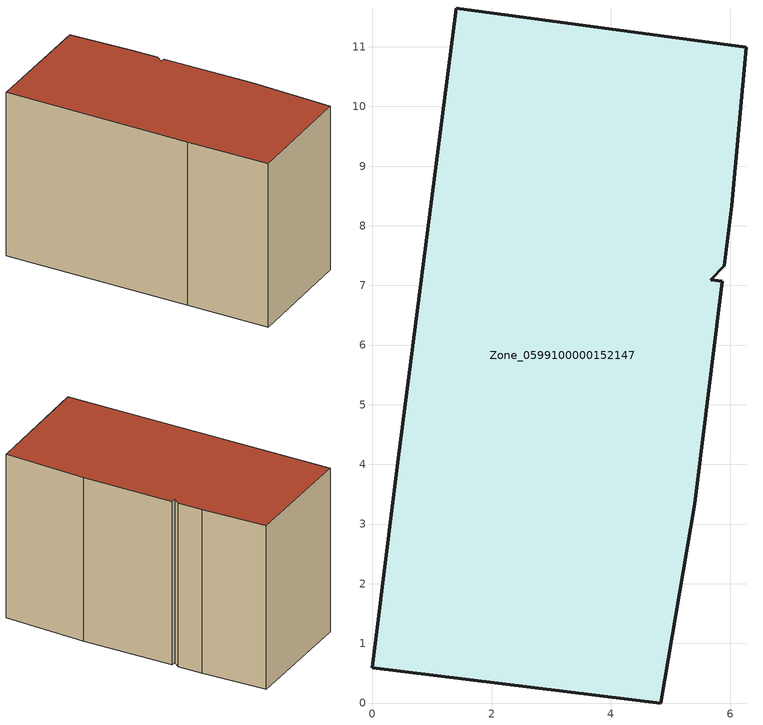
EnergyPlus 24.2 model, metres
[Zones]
Zone_0599100000152147
 floor ground (C_G): 1.41,11.65 6.27,10.99 6.02,8.34 5.9,7.33 5.68,7.1 5.87,7.07 5.41,3.34 4.83,0 0,0.59 0.42,3.97 z0
 wall outside (C_F): 4.83,0 5.41,3.34 5.87,7.07 5.68,7.1 5.9,7.33 6.02,8.34 6.27,10.99 1.41,11.65 0.42,3.97 0,0.59 4.83,0 z0:7.04
 roof outside (C_R): 6.27,10.99 1.41,11.65 0.42,3.97 0,0.59 4.83,0 5.41,3.34 5.87,7.07 5.68,7.1 5.9,7.33 6.02,8.34 z7.04
[BUILDING]
Pand.0599100000152147: North Axis=0; Terrain=City; Loads Convergence Tolerance Value=0.04; Temperature Convergence Tolerance Value=0.4; Solar Distribution=FullExterior; Maximum Number of Warmup Days=25; Minimum Number of Warmup Days=1
[Site:Location]
Rotterdam.The.Hague.AP_ZH_NLD Design_Conditions: Latitude=51.96; Longitude=4.45; Time Zone=1; Elevation=-4.5
[SITE:GROUNDTEMPERATURE:BUILDINGSURFACE]
18, 18, 18, 18, 18, 18, 18, 18, 18, 18, 18, 18
[MATERIAL] Thermal Absorptance=0.9; Solar Absorptance=0.7; Visible Absorptance=0.7
Name | Roughness | Thickness | Conductivity | Density | Specific Heat
G.TC.1946 | MediumSmooth | 0.15 | 1 | 540 | 1210
F.TC.1946 | Rough | 0.3 | 0.857143 | 1920 | 840
R.TC.1946 | MediumRough | 0.2 | 0.909091 | 1500 | 1000
[CONSTRUCTION]
C_G: G.TC.1946
C_F: F.TC.1946
C_R: R.TC.1946
[ZONE]
Zone_0599100000152147: Type=1; Multiplier=1; Ceiling Height=Autocalculate; Volume=Autocalculate; Floor Area=autocalculate; Part of Total Floor Area=Yes
[ZONEINFILTRATION:DESIGNFLOWRATE]
Infil_Zone_0599100000152147: Zone or ZoneList or Space or SpaceList=Zone_0599100000152147; Schedule=AlwaysOn; Design Flow Rate Calculation Method=Flow/Area; Flow Rate per Floor Area=0.003; Constant Term Coefficient=1; Temperature Term Coefficient=0; Velocity Term Coefficient=0; Velocity Squared Term Coefficient=0
[HVACTEMPLATE:ZONE:IDEALLOADSAIRSYSTEM]
Zone_0599100000152147: Maximum Heating Supply Air Temperature=50; Minimum Cooling Supply Air Temperature=13; Maximum Heating Supply Air Humidity Ratio=0.0156; Minimum Cooling Supply Air Humidity Ratio=0.0077; Heating Limit=NoLimit; Cooling Limit=NoLimit; Dehumidification Control Type=ConstantSensibleHeatRatio; Cooling Sensible Heat Ratio=0.7; Dehumidification Setpoint=60; Humidification Control Type=None; Humidification Setpoint=30; Outdoor Air Method=None; Outdoor Air Flow Rate per Person=0.00944; Outdoor Air Flow Rate per Zone Floor Area=0; Outdoor Air Flow Rate per Zone=0; Demand Controlled Ventilation Type=None; Outdoor Air Economizer Type=NoEconomizer; Heat Recovery Type=None; Sensible Heat Recovery Effectiveness=0.7; Latent Heat Recovery Effectiveness=0.65
[ZONECONTROL:THERMOSTAT]
ThermostatControl_Zone_0599100000152147: Zone or ZoneList=Zone_0599100000152147; Control Type Schedule=DualSetpointControlType; Control 1=Thermostat_Zone_0599100000152147; Temperature Difference Between Cutout And Setpoint=0
[THERMOSTATSETPOINT:DUALSETPOINT]
Thermostat_Zone_0599100000152147: Heating Setpoint Temperature Schedule=HeatingSetpoint_Zone_0599100000152147; Cooling Setpoint Temperature Schedule=CoolingSetpoint_Zone_0599100000152147
[SCHEDULE:COMPACT]
HeatingSetpoint_Zone_0599100000152147: Through: 12/31, For: AllDays, Until: 24:00, 21
CoolingSetpoint_Zone_0599100000152147: Through: 12/31, For: AllDays, Until: 24:00, 24
DualSetpointControlType: Through: 12/31, For: AllDays, Until: 24:00, 4
AlwaysOn: Through: 12/31, For: AllDays, Until: 24:00, 1
